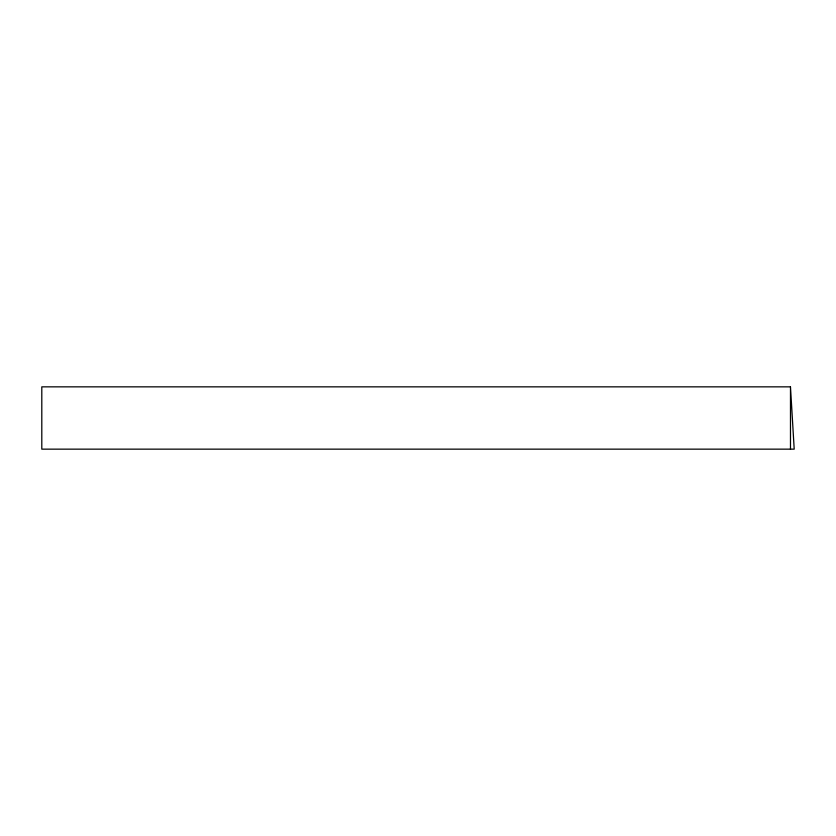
<?xml version="1.0" encoding="UTF-8"?>
<svg xmlns="http://www.w3.org/2000/svg" width="836" height="836" viewBox="0 0 836 836"><rect width="100%" height="100%" fill="white"/><g stroke="black" fill="none" stroke-linecap="round" stroke-linejoin="round"><path stroke-width="1.25" d="M790.48 386.849L41.8 386.849L41.8 449.151L794.2 449.151L790.48 386.849L790.48 449.151"/></g></svg>
